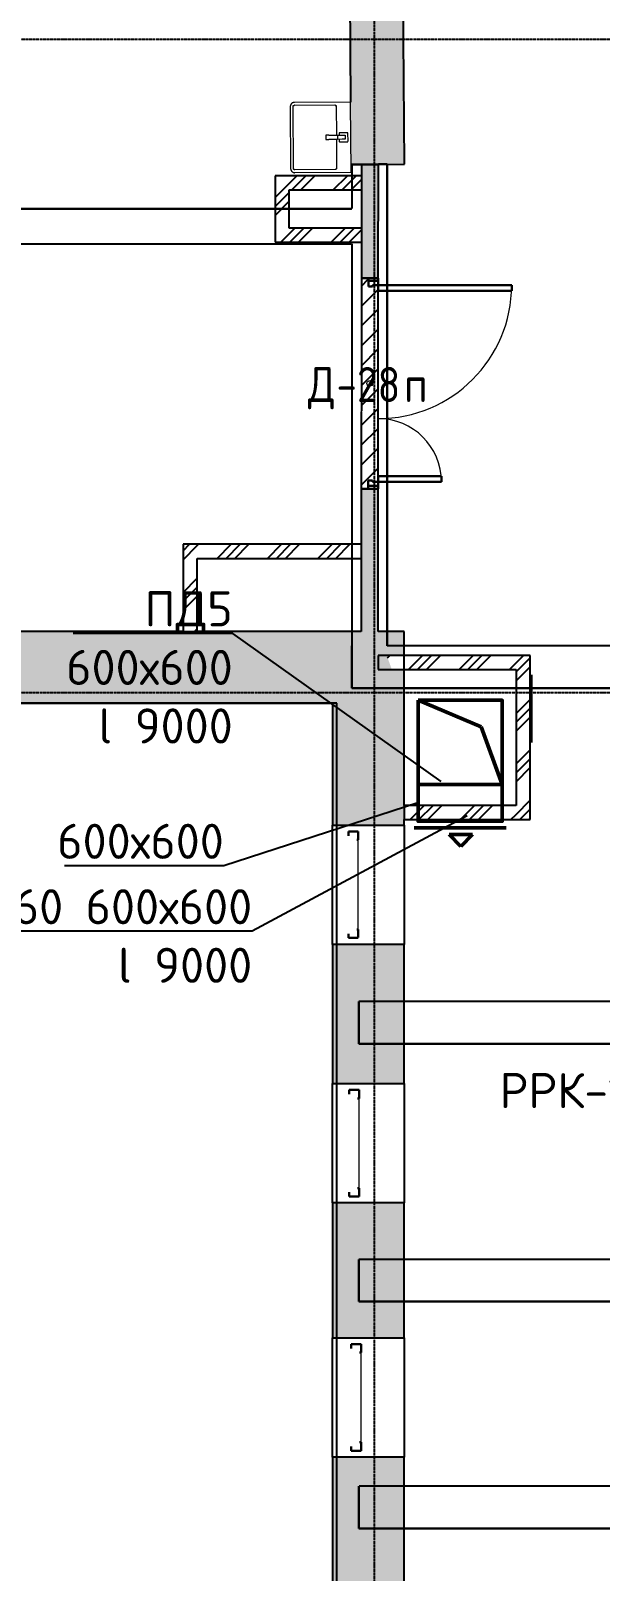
# Model space of a CAD drawing. Header units: millimetres. Extents: x -33838 to 476301, y -41806 to 120107.
# Drawn here: x 214090 to 218144, y 2501 to 13465 of the extents above; entities that cross this region are included whole.
import ezdxf
from ezdxf import colors
from ezdxf.entities.mleader import LeaderData, LeaderLine
from ezdxf.math import Vec2, Vec3

# ---------------------------------------------------------------- set-up
doc = ezdxf.new("R2010")
doc.units = ezdxf.units.MM
for name, pattern in [('ADSK_Линия сетки', [25, 20, -2.5, 0, -2.5]), ('ADSK_Сверху', [4.5, 3, -1.5]), ('ADSK_Снесено', [4.5, 3, -1.5])]:
    doc.linetypes.add(name, pattern=pattern)
for name, color, linetype, lineweight, true_color in [('_ Окна', 5, 'Continuous', 30, 0x0000ff), ('Стены внутренние', 5, 'Continuous', 18, 0x0000ff), ('Стены наружные', 1, 'ADSK_Снесено', 18, 0xff0000)]:
    doc.layers.add(name, color=color, linetype=linetype, lineweight=lineweight, true_color=true_color)
for name, color, linetype, lineweight in [('Двери', 251, 'Continuous', 18), ('Каркас', 7, 'Continuous', 18), ('Марки дверей', 7, 'Continuous', 20), ('Окна', 251, 'Continuous', 18), ('ПОДПОР', 1, 'Continuous', 50), ('Сантехника', 251, 'Continuous', 18)]:
    doc.layers.add(name, color=color, linetype=linetype, lineweight=lineweight)
doc.styles.add('GOST Common_2', font='GOST Common_0.ttf', dxfattribs={"width": 0.9, "height": 250})
doc.styles.add('ISOCPEUR', font='isocpeur.ttf', dxfattribs={"height": 250})
pattern_1 = [(45, (215977.25, 150), (-179.605, 179.605), []), (45, (216040.75, 150), (0, 359.21), []), (45, (215913.75, 150), (0, 359.21), [])]

# ---------------------------------------------------------------- blocks, each defined once
blk = doc.blocks.new('Витраж-тент со смещением вовне - 60мм 30 сдвиг-1466941-03 План 3-го этажа')
at = {"layer": '_ Окна', "color": 161, "linetype": 'ADSK_Сверху', "true_color": 0xaaaaff}
for p, q in [((-379, 25), (-379, -45)), ((-379, 25), (-349, 25)), ((-379, -45), (-379, 25)), ((379, 25), (349, 25)), ((379, -45), (379, 25)), ((379, -45), (379, 25)), ((-319, -45), (-379, -45)), ((-319, -35), (-319, -45)), ((319, -35), (319, -45)), ((319, -45), (379, -45))]:
    blk.add_line(p, q, dxfattribs=at)
at = {"layer": 'Окна', "color": 161, "linetype": 'ADSK_Сверху', "true_color": 0xaaaaff}
blk.add_line((-319, -45), (319, -45), dxfattribs=at)
blk = doc.blocks.new('AC_Дверь_Двупольная - Д-28п 1500х2200h-2039710-03 План 3-го этажа')
at = {"layer": 'Двери', "lineweight": 30}
for p, q in [((-700, 1010), (-660, 1010)), ((-700, 60), (-700, 1010)), ((-660, 1010), (-660, 60)), ((700, 510), (660, 510)), ((660, 510), (660, 60)), ((700, 60), (700, 510)), ((-750, 60), (-730, 60)), ((-750, -10), (-750, 60)), ((-730, 60), (-700, 60)), ((-730, -10), (-730, 60)), ((-730, 60), (-730, -10)), ((-660, 60), (-700, 60)), ((-700, 60), (-700, 20)), ((-700, 20), (-690, 20)), ((-690, 20), (-690, -10)), ((660, 60), (700, 60)), ((700, 20), (690, 20)), ((690, 20), (690, -10)), ((730, 60), (700, 60)), ((700, 60), (700, 20)), ((730, -10), (730, 60)), ((750, 60), (730, 60)), ((730, 60), (730, -10)), ((750, -10), (750, 60)), ((-730, -10), (-750, -10)), ((-690, -10), (-730, -10)), ((690, -10), (730, -10)), ((730, -10), (750, -10))]:
    blk.add_line(p, q, dxfattribs=at)
at = {"layer": 'Двери'}
for centre, radius, start, end in [((-700, 60), 950, 360, 90), ((700, 60), 450, 90, 180)]:
    blk.add_arc(centre, radius, start, end, dxfattribs=at)
blk = doc.blocks.new('Parametric_Porcelain_bathroom_sink_20774 - 500х430мм-V215-03 План 3-го этажа')
at = {"layer": 'Сантехника'}
for p, q in [((345, 570), (-95, 570)), ((-95, 550), (345, 550)), ((-125, 540), (-125, 140)), ((-105, 253), (-105, 540)), ((355, 540), (355, 253)), ((375, 140), (375, 540)), ((110, 243), (-95, 243)), ((93, 221), (93, 162)), ((110, 223), (95, 223)), ((140, 319), (110, 319)), ((110, 319), (110, 296)), ((140, 319), (110, 319)), ((110, 236), (110, 296)), ((110, 201), (110, 236)), ((140, 236), (110, 236)), ((140, 296), (140, 319)), ((140, 296), (140, 236)), ((345, 243), (140, 243)), ((140, 236), (140, 201)), ((155, 223), (140, 223)), ((156, 162), (156, 221)), ((-125, 140), (-120, 140)), ((-120, 140), (-115, 140)), ((-115, 140), (365, 140)), ((95, 160), (155, 160)), ((110, 181), (110, 201)), ((140, 181), (110, 181)), ((140, 201), (140, 181)), ((365, 140), (370, 140)), ((370, 140), (375, 140))]:
    blk.add_line(p, q, dxfattribs=at)
at = {"layer": 'Сантехника', "flags": 128}
for points in [[(-95, 570), (-96, 570), (-97, 570), (-99, 570), (-100, 570), (-101, 569), (-102, 569), (-103, 569), (-104, 568), (-106, 568), (-107, 568), (-108, 567), (-109, 567), (-110, 566), (-111, 565), (-112, 565), (-113, 564), (-114, 563), (-115, 563), (-116, 562), (-117, 561), (-117, 560), (-118, 559), (-119, 558), (-120, 557), (-120, 556), (-121, 555), (-121, 554), (-122, 553), (-123, 552), (-123, 551), (-123, 550), (-124, 549), (-124, 547), (-124, 546), (-125, 545), (-125, 544), (-125, 543), (-125, 542), (-125, 540), (-125, 540)], [(-105, 540), (-105, 540), (-105, 541), (-105, 541), (-105, 542), (-105, 542), (-105, 542), (-105, 543), (-104, 543), (-104, 544), (-104, 544), (-104, 544), (-104, 545), (-104, 545), (-103, 545), (-103, 546), (-103, 546), (-103, 546), (-103, 547), (-102, 547), (-102, 547), (-102, 547), (-101, 548), (-101, 548), (-101, 548), (-100, 548), (-100, 549), (-100, 549), (-99, 549), (-99, 549), (-99, 549), (-98, 549), (-98, 550), (-97, 550), (-97, 550), (-97, 550), (-96, 550), (-96, 550), (-96, 550), (-95, 550), (-95, 550)], [(-95, 550), (-95, 550), (-96, 550), (-96, 550), (-97, 550)], [(375, 540), (375, 541), (375, 542), (375, 544), (375, 545), (374, 546), (374, 547), (374, 548), (373, 549), (373, 551), (373, 552), (372, 553), (372, 554), (371, 555), (370, 556), (370, 557), (369, 558), (368, 559), (368, 560), (367, 561), (366, 562), (365, 562), (364, 563), (363, 564), (362, 565), (361, 565), (360, 566), (359, 566), (358, 567), (357, 568), (356, 568), (355, 568), (354, 569), (352, 569), (351, 569), (350, 570), (349, 570), (348, 570), (347, 570), (345, 570), (345, 570)], [(346, 550), (346, 550), (346, 550), (345, 550), (345, 550)], [(345, 550), (345, 550), (346, 550), (346, 550), (347, 550), (347, 550), (347, 550), (348, 550), (348, 549), (349, 549), (349, 549), (349, 549), (350, 549), (350, 549), (350, 548), (351, 548), (351, 548), (351, 548), (352, 548), (352, 547), (352, 547), (352, 547), (353, 546), (353, 546), (353, 546), (353, 545), (354, 545), (354, 545), (354, 544), (354, 544), (354, 544), (354, 543), (355, 543), (355, 542), (355, 542), (355, 542), (355, 541), (355, 541), (355, 541), (355, 540), (355, 540)], [(-105, 541), (-105, 541), (-105, 541), (-105, 540), (-105, 540)], [(-101, 548), (-101, 548), (-102, 548), (-102, 547), (-102, 547), (-102, 547)], [(353, 546), (353, 546), (353, 547), (352, 547), (352, 547), (352, 547)], [(355, 540), (355, 540), (355, 541), (355, 541), (355, 542)], [(-105, 253), (-105, 253), (-105, 252), (-105, 252), (-105, 252)], [(-95, 243), (-95, 243), (-96, 243), (-96, 243), (-97, 243), (-97, 243), (-97, 243), (-98, 244), (-98, 244), (-99, 244), (-99, 244), (-99, 244), (-100, 244), (-100, 244), (-100, 245), (-101, 245), (-101, 245), (-101, 245), (-102, 246), (-102, 246), (-102, 246), (-102, 246), (-103, 247), (-103, 247), (-103, 247), (-103, 248), (-104, 248), (-104, 248), (-104, 249), (-104, 249), (-104, 250), (-104, 250), (-105, 250), (-105, 251), (-105, 251), (-105, 251), (-105, 252), (-105, 252), (-105, 253), (-105, 253), (-105, 253)], [(-103, 247), (-103, 247), (-103, 247), (-102, 246), (-102, 246), (-102, 246)], [(-96, 243), (-96, 243), (-96, 243), (-95, 243), (-95, 243)], [(355, 253), (355, 253), (355, 252), (355, 252), (355, 252), (355, 251), (355, 251), (355, 250), (354, 250), (354, 250), (354, 249), (354, 249), (354, 249), (354, 248), (353, 248), (353, 248), (353, 247), (353, 247), (353, 247), (352, 246), (352, 246), (352, 246), (351, 245), (351, 245), (351, 245), (350, 245), (350, 245), (350, 244), (349, 244), (349, 244), (349, 244), (348, 244), (348, 244), (347, 243), (347, 243), (347, 243), (346, 243), (346, 243), (346, 243), (345, 243), (345, 243)], [(345, 243), (345, 243), (346, 243), (346, 243), (347, 243)], [(351, 245), (351, 245), (352, 246), (352, 246), (352, 246), (352, 246)], [(355, 252), (355, 252), (355, 253), (355, 253), (355, 253)]]:
    blk.add_lwpolyline(points, dxfattribs=at)
at = {"layer": 'Сантехника'}
for centre, radius, start, end in [((95, 221), 1.87, 120, 150), ((95, 221), 1.87, 90, 180), ((95, 221), 1.87, 120, 150), ((95, 221), 1.87, 120, 150), ((155, 221), 1.87, 0, 90), ((155, 221), 1.87, 30, 60), ((155, 221), 1.87, 30, 60), ((155, 221), 1.87, 30, 60), ((95, 162), 1.49, 180, 270), ((155, 162), 1.49, 270, 360)]:
    blk.add_arc(centre, radius, start, end, dxfattribs=at)
blk = doc.blocks.new('ADSK_Марка_Дверь - Типоразмер_ADSK_Марка-58376-03 План 3-го этажа')
at = {"layer": 'Марки дверей', "lineweight": 9}
blk.add_circle((0, 0), 0.2, dxfattribs=at)

msp = doc.modelspace()

# ---------------------------------------------------------------- hatches: boundary and pattern name
at = {"layer": 'Стены внутренние', "lineweight": 25, "true_color": 0x636466}
h = msp.add_hatch(color=251, dxfattribs=at)
h.paths.add_polyline_path([(216369.81173, 12513.67276), (216749.80258, 12516.31004), (216712.1683, 17938.82441), (216332.17746, 17936.18713), (216369.80814, 12514.19091)])
h.paths.add_polyline_path([(216321.76715, 19436.15101), (216701.75799, 19438.78828), (216693.96948, 20560.99148), (216313.96033, 20560.99148), (216320.79219, 19576.62626)])
h.paths.add_polyline_path([(216320.70588, 19591.56084), (216320.69751, 19591.56247), (216373.19175, 19591.56238)])
h = msp.add_hatch(color=251, dxfattribs=at)
h.paths.add_polyline_path([(216498.40953, 9189.25245), (216562.15115, 9189.25245), (216562.15115, 10205.70545), (216442.85996, 10205.78864), (216442.15112, 9189.25245), (216497.47626, 9189.25245)])
h.paths.add_polyline_path([(216563.9059, 11705.70459), (216563.9059, 12514.56589), (216444.46964, 12513.67276), (216443.90593, 11705.78827), (216498.40953, 11705.75027)])
h = msp.add_hatch(dxfattribs=at)
h.set_pattern_fill('FP_1', color=251, style=0, pattern_type=2)
h.set_pattern_definition(pattern_1)
h.paths.add_polyline_path([(215887.62659, 12059.86915), (215929.4872, 12059.86915), (215929.4872, 12434.01608), (215829.4872, 12434.01608), (215829.4872, 12059.86915)])
h = msp.add_hatch(dxfattribs=at)
h.set_pattern_fill('FP_1', color=251, style=0, pattern_type=2)
h.set_pattern_definition(pattern_1)
h.paths.add_polyline_path([(215929.4872, 12334.01608), (216444.344, 12334.01608), (216444.41373, 12434.01608), (215929.4872, 12434.01608), (215929.4872, 12386.49455)])
h = msp.add_hatch(dxfattribs=at)
h.set_pattern_fill('FP_1', color=251, style=0, pattern_type=2)
h.set_pattern_definition(pattern_1)
h.paths.add_polyline_path([(216443.90593, 11959.86915), (216444.0831, 11959.86915), (216443.90593, 12059.86915), (215829.4872, 12059.86915), (215829.4872, 11959.86915), (216442.85996, 11959.86915)])
at = {"layer": 'Стены внутренние', "linetype": 'ADSK_Снесено', "lineweight": 25, "true_color": 0x636466}
h = msp.add_hatch(dxfattribs=at)
h.set_pattern_fill('FP_4', color=251, style=0, pattern_type=2)
h.set_pattern_definition([(45, (215977.25, 150), (-70.7107, 70.7107), [])])
h.paths.add_polyline_path([(216492.85995, 10205.75377), (216493.89197, 10265.75307), (216522.90178, 10265.73284), (216522.90178, 10255.73284), (216562.89482, 10255.73284), (216562.87388, 11655.7053), (216523.87104, 11655.7325), (216522.89481, 11645.7325), (216493.86408, 11645.75342), (216492.85995, 11705.75414), (216443.90593, 11705.78827), (216442.85996, 10205.78864), (216491.9741, 10205.75439)])
at = {"layer": 'Стены внутренние', "lineweight": 25, "true_color": 0x636466}
h = msp.add_hatch(dxfattribs=at)
h.set_pattern_fill('FP_1', color=251, style=0, pattern_type=2)
h.set_pattern_definition(pattern_1)
h.paths.add_polyline_path([(215274.4872, 9189.25245), (215274.4872, 9810.33716), (215174.4872, 9810.33716), (215174.4872, 9189.25245)])
h = msp.add_hatch(dxfattribs=at)
h.set_pattern_fill('FP_1', color=251, style=0, pattern_type=2)
h.set_pattern_definition(pattern_1)
h.paths.add_polyline_path([(216442.15112, 9710.33716), (216442.51448, 9710.33716), (216442.15112, 9810.33716), (215274.4872, 9810.33716), (215274.4872, 9710.33716), (215887.62659, 9710.33716)])
h = msp.add_hatch(dxfattribs=at)
h.set_pattern_fill('FP_1', color=251, style=0, pattern_type=2)
h.set_pattern_definition(pattern_1)
h.paths.add_polyline_path([(216660.87914, 8918.39612), (217545.63237, 8918.39612), (217545.63237, 9018.39612), (216624.42882, 9018.39612), (216638.27939, 8980.39763)])
h = msp.add_hatch(dxfattribs=at)
h.set_pattern_fill('FP_1', color=251, style=0, pattern_type=2)
h.set_pattern_definition(pattern_1)
h.paths.add_polyline_path([(217545.63237, 7851.38518), (217645.63237, 7851.38518), (217645.63237, 9018.39612), (217545.63237, 9018.39612), (217545.63237, 7951.38518)])
h = msp.add_hatch(dxfattribs=at)
h.set_pattern_fill('FP_1', color=251, style=0, pattern_type=2)
h.set_pattern_definition(pattern_1)
h.paths.add_polyline_path([(217545.63237, 7851.38518), (217545.63237, 7951.38518), (216748.04776, 7951.38518), (216748.04776, 7851.38518)])
at = {"layer": 'Стены наружные', "linetype": 'Continuous', "lineweight": 25, "true_color": 0x636466}
msp.add_hatch(color=251, dxfattribs=at).paths.add_polyline_path([(215887.62659, 8679.25245), (216748.04776, 8679.25245), (216748.04776, 8918.39612), (216660.87914, 8918.39612), (216624.42882, 9018.39612), (216748.04776, 9018.39612), (216748.04776, 9189.25245), (209836.21222, 9189.25245), (209836.21222, 8679.25245), (211216.17024, 8679.25245)])
h = msp.add_hatch(color=251, dxfattribs=at)
h.paths.add_polyline_path([(216238.04776, 422.0206), (216748.04776, 422.0206), (216748.04776, 1456.64338), (216238.04776, 1456.64338)])
h.paths.add_polyline_path([(216611.98889, 2306.64338), (216748.04776, 2306.64338), (216748.04776, 3312.90446), (216238.04776, 3312.90446), (216238.04776, 2306.64338)])
h.paths.add_polyline_path([(216748.04776, 4162.90446), (216748.04776, 5122.39613), (216238.04776, 5122.39613), (216238.04776, 4162.90446), (216617.07649, 4162.90446)])
h.paths.add_polyline_path([(216611.98889, 5972.39613), (216748.04776, 5972.39613), (216748.04776, 6962.46572), (216238.04776, 6962.46572), (216238.04776, 5972.39613)])
h.paths.add_polyline_path([(216611.98889, 7812.46572), (216748.04776, 7812.46572), (216748.04776, 8679.25245), (216238.04776, 8679.25245), (216238.04776, 7812.46572), (216498.40953, 7812.46572)])

# ---------------------------------------------------------------- linework, layer by layer
at = {"linetype": 'ADSK_Линия сетки', "lineweight": 25}
for p, q in [((216537.16465, -2825.79407), (216537.16465, 44571.85247)), ((204891.02955, 13406.78828), (273118.97256, 13406.78828)), ((204891.02955, 8756.78828), (273118.97256, 8756.78828))]:
    msp.add_line(p, q, dxfattribs=at)
at = {"color": 251, "lineweight": 25, "true_color": 0x636466}
for points in [[(216267.75299, 8679.25245), (209836.21222, 8679.25245), (209698.50306, 43878.86858), (219920.75332, 43878.86858), (219920.75332, 21068.63165), (219307.34911, 21068.63165), (219358.88756, 13231.21845)], [(262010.4664, 21084.05859), (262010.4664, 43909.20652), (272009.87193, 43909.20652), (272191.20351, 8682.30207), (265910.655, 8682.30207), (265910.655, 300.23165), (258014.186, 300.23165), (258014.186, 2256.78828), (247213.22785, 2336.47811), (247313.64977, 2335.73719), (247313.64977, -2582.56685), (234949.89798, -2582.56685), (234949.89798, 2336.47811), (224250.2517, 2336.47811), (224250.2517, 422.0206), (216267.75299, 456.78828), (216267.75299, 8679.25245)]]:
    msp.add_lwpolyline(points, dxfattribs=at)
at = {"layer": 'Каркас', "color": 251, "linetype": 'ADSK_Сверху', "lineweight": 25, "true_color": 0x636466}
for p, q in [((216626.44822, 12515.45391), (216376.44822, 12513.71882)), ((216376.44822, 12513.71882), (216626.44822, 12515.45391)), ((216376.44822, 12513.71882), (216376.44822, 12199.18824)), ((216376.44822, 12513.71882), (216376.44822, 12199.18824)), ((216626.44822, 9086.78828), (216626.44822, 12515.45391)), ((216626.44822, 12515.45391), (216626.44822, 9086.78828)), ((216376.44822, 12199.18824), (209979.96871, 12199.18824)), ((209979.96871, 12199.18824), (216376.44822, 12199.18824)), ((209979.96871, 11949.18824), (216376.44822, 11949.18824)), ((209979.96871, 11949.18824), (216376.44822, 11949.18824)), ((216376.44822, 11949.18824), (216376.44822, 9086.78828)), ((216376.44822, 11949.18824), (216376.44822, 9086.78828)), ((216376.44822, 9086.78828), (216376.44822, 8786.78828)), ((216376.44822, 8786.78828), (216376.44822, 9086.78828)), ((219027.37619, 9086.78828), (216626.44822, 9086.78828)), ((219027.37619, 9086.78828), (216626.44822, 9086.78828)), ((216376.44822, 8786.78828), (223731.18806, 8786.78828)), ((223731.18806, 8786.78828), (216376.44822, 8786.78828)), ((216424.9344, 6255.35452), (216424.9344, 6555.35452)), ((216424.9344, 6555.35452), (216424.9344, 6255.35452)), ((223735.56563, 6555.35452), (216424.9344, 6555.35452)), ((223735.56563, 6555.35452), (216424.9344, 6555.35452)), ((216424.9344, 6255.35452), (223736.15416, 6255.35452)), ((223736.15416, 6255.35452), (216424.9344, 6255.35452)), ((216424.9344, 4420.87526), (216424.9344, 4720.87526)), ((216424.9344, 4720.87526), (216424.9344, 4420.87526)), ((223739.16447, 4720.87526), (216424.9344, 4720.87526)), ((223739.16447, 4720.87526), (216424.9344, 4720.87526)), ((216424.9344, 4420.87526), (223739.753, 4420.87526)), ((223739.753, 4420.87526), (216424.9344, 4420.87526)), ((216424.9344, 2806.14646), (216424.9344, 3106.14646)), ((216424.9344, 3106.14646), (216424.9344, 2806.14646)), ((223742.3322, 3106.14646), (216424.9344, 3106.14646)), ((223742.3322, 3106.14646), (216424.9344, 3106.14646)), ((216424.9344, 2806.14646), (223904.48891, 2806.14646)), ((224095.73109, 2806.14646), (216424.9344, 2806.14646))]:
    msp.add_line(p, q, dxfattribs=at)
at = {"layer": 'ПОДПОР'}
for p, q in [((217297.34129, 8512.12101), (216846.84007, 8700.57448)), ((217446.84007, 8100.57448), (217297.34129, 8512.12101)), ((217475.0966, 7792.35431), (216818.58353, 7792.35431)), ((217235.68782, 7744.78905), (217067.46979, 7744.78905)), ((217067.46979, 7744.78905), (217151.5788, 7660.68004)), ((217151.5788, 7660.68004), (217235.68782, 7744.78905))]:
    msp.add_line(p, q, dxfattribs=at)
for points in [[(216846.84007, 8700.57448), (217446.84007, 8700.57448), (217446.84007, 8100.57448), (216846.84007, 8100.57448)], [(216846.84007, 8100.57448), (217446.84007, 8100.57448), (217446.84007, 7839.38518), (216846.84007, 7839.38518)]]:
    msp.add_lwpolyline(points, close=True, dxfattribs=at)
at = {"layer": 'Стены внутренние', "color": 251, "lineweight": 25, "true_color": 0x636466}
for p, q in [((216332.17746, 17936.18713), (216366.72572, 12958.31888)), ((216749.80258, 12516.31004), (216712.1683, 17938.82441)), ((216369.81173, 12513.67276), (216444.46964, 12514.19091)), ((216504.46994, 12514.60734), (216749.80258, 12516.31004)), ((216564.46993, 12514.5655), (216504.46994, 12514.60734)), ((216563.9059, 11705.70459), (216564.46993, 12514.5655)), ((215829.4872, 12434.01608), (215829.4872, 11959.86915)), ((216444.41373, 12434.01608), (215829.4872, 12434.01608)), ((215929.4872, 12059.86915), (215929.4872, 12334.01608)), ((215929.4872, 12334.01608), (216444.344, 12334.01608)), ((215829.4872, 11959.86915), (216444.0831, 11959.86915)), ((216444.15283, 12059.86915), (215929.4872, 12059.86915)), ((216443.90593, 11705.78827), (216493.90592, 11705.75341)), ((216492.85995, 10205.75377), (216442.85996, 10205.78864)), ((216562.15115, 9189.25245), (216562.85993, 10205.70496)), ((215174.4872, 9810.33716), (215174.4872, 9189.25245)), ((216442.58421, 9810.33716), (215174.4872, 9810.33716)), ((215274.4872, 9189.25245), (215274.4872, 9710.33716)), ((215274.4872, 9710.33716), (216442.51448, 9710.33716)), ((215174.4872, 9189.25245), (215274.4872, 9189.25245)), ((216562.03201, 9018.39612), (216561.96228, 8918.39612)), ((217645.63237, 9018.39612), (216562.03201, 9018.39612)), ((217645.63237, 7851.38518), (217645.63237, 9018.39612)), ((216561.96228, 8918.39612), (217545.63237, 8918.39612)), ((217545.63237, 8918.39612), (217545.63237, 7951.38518)), ((217545.63237, 7951.38518), (216748.04776, 7951.38518)), ((216748.04776, 7951.38518), (216748.04776, 7851.38518)), ((216748.04776, 7851.38518), (217645.63237, 7851.38518))]:
    msp.add_line(p, q, dxfattribs=at)
at = {"layer": 'Стены внутренние', "color": 251, "linetype": 'ADSK_Снесено', "lineweight": 25, "true_color": 0x636466}
for p, q in [((216444.46964, 12514.19091), (216442.15112, 9189.25245)), ((216493.90592, 11705.75341), (216443.90593, 11705.78827)), ((216562.92269, 10295.70494), (216563.84314, 11615.70462)), ((216442.85996, 10205.78864), (216492.85995, 10205.75377))]:
    msp.add_line(p, q, dxfattribs=at)
at = {"layer": 'Стены внутренние', "color": 251, "linetype": 'ADSK_Сверху', "lineweight": 25, "true_color": 0x636466}
for p, q in [((217657.63237, 8400.67794), (217657.63237, 8881.32924)), ((217545.63237, 8878.5868), (217545.63237, 8397.9355))]:
    msp.add_line(p, q, dxfattribs=at)
at = {"layer": 'Стены наружные', "color": 251, "linetype": 'Continuous', "lineweight": 25, "true_color": 0x636466}
for p, q in [((215174.4872, 9189.25245), (210346.21222, 9189.25245)), ((216442.15112, 9189.25245), (215274.4872, 9189.25245)), ((216748.04776, 9189.25245), (216562.15115, 9189.25245)), ((216748.04776, 7951.38518), (216748.04776, 9189.25245)), ((209836.21222, 8679.25245), (216238.04776, 8679.25245)), ((216238.04776, 8679.25245), (216238.04776, 7812.46572)), ((216238.04776, 7812.46572), (216748.04776, 7812.46572)), ((216238.04776, 6962.46572), (216238.04776, 7812.46572)), ((216748.04776, 7812.46572), (216748.04776, 7851.38518)), ((216748.04776, 7812.46572), (216748.04776, 6962.46572)), ((216238.04776, 6962.46572), (216238.04776, 5972.39613)), ((216748.04776, 6962.46572), (216238.04776, 6962.46572)), ((216748.04776, 5972.39613), (216748.04776, 6962.46572)), ((216238.04776, 5972.39613), (216748.04776, 5972.39613)), ((216238.04776, 5122.39613), (216238.04776, 5972.39613)), ((216748.04776, 5972.39613), (216748.04776, 5122.39613)), ((216238.04776, 5122.39613), (216238.04776, 4162.90446)), ((216748.04776, 5122.39613), (216238.04776, 5122.39613)), ((216748.04776, 4162.90446), (216748.04776, 5122.39613)), ((216238.04776, 4162.90446), (216748.04776, 4162.90446)), ((216238.04776, 3312.90446), (216238.04776, 4162.90446)), ((216748.04776, 4162.90446), (216748.04776, 3312.90446)), ((216238.04776, 3312.90446), (216238.04776, 2306.64338)), ((216748.04776, 3312.90446), (216238.04776, 3312.90446)), ((216748.04776, 2306.64338), (216748.04776, 3312.90446))]:
    msp.add_line(p, q, dxfattribs=at)

# ---------------------------------------------------------------- block references
at = {"layer": '_ Окна', "color": 251, "linetype": 'ADSK_Сверху', "lineweight": 25, "true_color": 0x636466, "rotation": 89.99999999999993}
for p in [(216375.68705, 7387.46572), (216382.04302, 5547.39613), (216396.26893, 3737.90446)]:
    msp.add_blockref('Витраж-тент со смещением вовне - 60мм 30 сдвиг-1466941-03 План 3-го этажа', p, dxfattribs=at)
at = {"layer": 'Двери', "color": 251, "lineweight": 25, "true_color": 0x636466, "rotation": 269.9600470453332}
msp.add_blockref('AC_Дверь_Двупольная - Д-28п 1500х2200h-2039710-03 План 3-го этажа', (216503.38293, 10955.74662), dxfattribs=at)
at = {"layer": 'Марки дверей', "color": 251, "lineweight": 25, "true_color": 0x636466, "xscale": 99.99999999999993, "yscale": 99.99999999999993, "zscale": 99.99999999999993}
msp.add_blockref('ADSK_Марка_Дверь - Типоразмер_ADSK_Марка-58376-03 План 3-го этажа', (216503.38293, 10955.74662), dxfattribs=at)
at = {"layer": 'Сантехника', "color": 251, "lineweight": 25, "true_color": 0x636466, "rotation": 90.3976477562669}
msp.add_blockref('Parametric_Porcelain_bathroom_sink_20774 - 500х430мм-V215-03 План 3-го этажа', (216509.32375, 12584.4699), dxfattribs=at)

# ---------------------------------------------------------------- texts
at = {"layer": 'Марки дверей', "color": 251, "lineweight": 25, "true_color": 0x636466, "char_height": 250, "attachment_point": 1, "style": 'GOST Common_2'}
for s, insert, width in [('\\fGOST Common|b0|i0|c204|p34|;\\W.9;Д', (216063.55366, 11072.75971), 245.316375), ('-28', (216265.95991, 11072.75971), 584.4301875), ('\\fGOST Common|b0|i0|c204|p34|;\\W.9;п', (216748.16303, 11072.75971), 194.8100625)]:
    msp.add_mtext(s, dxfattribs=dict(at, insert=insert, width=width))

# ---------------------------------------------------------------- leaders
ml = msp.add_multileader_mtext('Standard')
ml.set_content('ПД5\\P600х600\\Pl 9000', color=256, style='ISOCPEUR')
ml.set_leader_properties()
ml.build(insert=Vec2(0, 0))
ml.multileader.update_dxf_attribs({"text_left_attachment_type": 6, "text_right_attachment_type": 6, "dogleg_length": 0.36, "arrow_head_size": 0.18})
ctx = ml.context
ctx.base_point, ctx.char_height, ctx.arrow_head_size, ctx.landing_gap_size, ctx.plane_origin = Vec3(214352.78718, 9176.06929), 250, 0.18, 0.09, Vec3(216812.35544, 8123.20219)
ctx.left_attachment, ctx.right_attachment, ctx.text_align_type = 6, 6, 2
notes = []
notes.append((ctx, [(0, (1, 1, 0), (215528.32718, 9176.06929), (-1, 0), 0.36, [(0, [(217012.35544, 8123.20219)], 0, [])])]))
ctx.mtext.insert, ctx.mtext.width, ctx.mtext.alignment, ctx.mtext.flow_direction = Vec3(215527.87718, 9476.06929), 1124.1559819, 3, 5
ml = msp.add_multileader_mtext('Standard')
ml.set_content('600х600', color=256, style='ISOCPEUR')
ml.set_leader_properties()
ml.build(insert=Vec2(0, 0))
ml.multileader.update_dxf_attribs({"text_left_attachment_type": 6, "text_right_attachment_type": 6, "dogleg_length": 0.36, "arrow_head_size": 0.18})
ctx = ml.context
ctx.base_point, ctx.char_height, ctx.arrow_head_size, ctx.landing_gap_size, ctx.plane_origin = Vec3(214289.04208, 7521.58355), 250, 0.18, 0.09, Vec3(216646.84007, 7969.97983)
ctx.left_attachment, ctx.right_attachment, ctx.text_align_type = 6, 6, 2
notes.append((ctx, [(0, (1, 1, 0), (215464.58208, 7521.58355), (-1, 0), 0.36, [(0, [(216846.84007, 7969.97983)], 0, [])])]))
ctx.mtext.insert, ctx.mtext.width, ctx.mtext.alignment, ctx.mtext.flow_direction = Vec3(215464.13208, 7821.58355), 1124.1559819, 3, 5
ml = msp.add_multileader_mtext('Standard')
ml.set_content('РРК-1-60 600х600\\Pl 9000', color=256, style='ISOCPEUR')
ml.set_leader_properties()
ml.build(insert=Vec2(0, 0))
ml.multileader.update_dxf_attribs({"text_left_attachment_type": 6, "text_right_attachment_type": 6, "dogleg_length": 0.36, "arrow_head_size": 0.18})
ctx = ml.context
ctx.base_point, ctx.char_height, ctx.arrow_head_size, ctx.landing_gap_size, ctx.plane_origin = Vec3(212916.07026, 7055.88805), 250, 0.18, 0.09, Vec3(217702.70685, 8817.83569)
ctx.left_attachment, ctx.right_attachment, ctx.text_align_type = 6, 6, 2
notes.append((ctx, [(1, (1, 1, 0), (215666.61026, 7055.88805), (-1, 0), 0.36, [(0, [(217196.84007, 7878.76731)], 0, [])])]))
ctx.mtext.insert, ctx.mtext.alignment, ctx.mtext.flow_direction = Vec3(215666.16026, 7355.88805), 3, 5
at = {"ltscale": 10}
ml = msp.add_multileader_mtext('Standard', dxfattribs=at)
ml.set_content('РРК-1D-60 900х400\\Pl 10000', color=256, style='ISOCPEUR')
ml.set_leader_properties()
ml.build(insert=Vec2(0, 0))
ml.multileader.update_dxf_attribs({"text_left_attachment_type": 6, "text_right_attachment_type": 6, "dogleg_length": 0.36, "arrow_head_size": 0.18})
ctx = ml.context
ctx.base_point, ctx.char_height, ctx.arrow_head_size, ctx.landing_gap_size, ctx.plane_origin = Vec3(217444.4892, 5747.68175), 250, 0.18, 0.09, Vec3(221414.45053, 4988.84492)
ctx.left_attachment, ctx.right_attachment, ctx.text_align_type = 6, 6, 2
notes.append((ctx, [(0, (1, 1, 0), (220317.18829, 5747.68175), (-1, 0), 0.36, [(0, [(221414.45053, 4988.84492)], 0, [])])]))
ctx.mtext.insert, ctx.mtext.alignment, ctx.mtext.flow_direction = Vec3(220419.5792, 6047.68175), 3, 5
for ctx, leaders in notes:
    for number, flags, end, landing, length, lines in leaders:
        leader = LeaderData()
        leader.index, (leader.has_last_leader_line, leader.has_dogleg_vector, leader.attachment_direction) = number, flags
        leader.last_leader_point, leader.dogleg_vector, leader.dogleg_length = Vec3(end), Vec3(landing), length
        for number, points, colour, breaks in lines:
            line = LeaderLine()
            line.index, line.vertices, line.color, line.breaks = number, Vec3.list(points), colors.encode_raw_color(colour), breaks
            leader.lines.append(line)
        ctx.leaders.append(leader)

doc.saveas('drawing.dxf')
